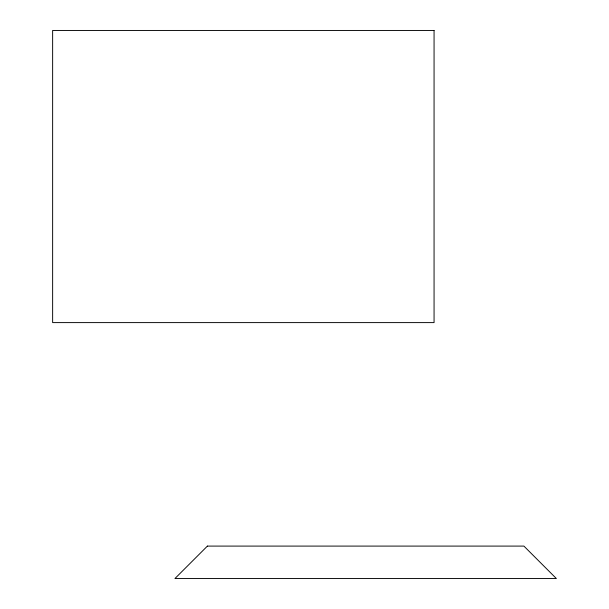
<?xml version="1.0" encoding="UTF-8"?>
<svg xmlns="http://www.w3.org/2000/svg" width="609" height="609" viewBox="0 0 609 609"><rect width="100%" height="100%" fill="white"/><g stroke="black" fill="none" stroke-linecap="round" stroke-linejoin="round"><path stroke-width="0.91" d="M207.403 546.09L174.935 578.55L556.367 578.55L523.9 546.09L207.403 546.09M434.065 30.45L52.633 30.45L52.633 322.603L434.065 322.603L434.065 30.45"/></g></svg>
